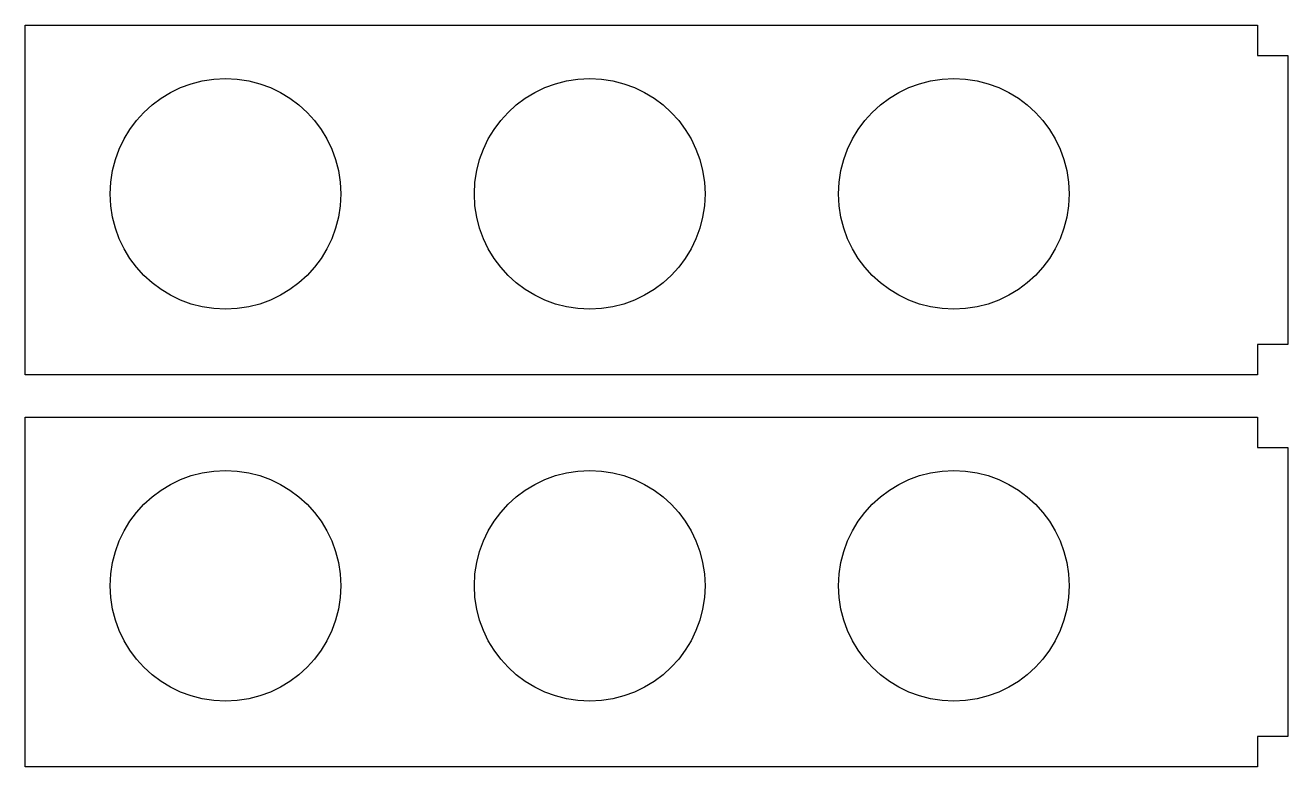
# Model space of a CAD drawing. Header units: inches. Extents: x 0.9 to 11.3, y 10.5 to 16.6.
import ezdxf

# ---------------------------------------------------------------- set-up
doc = ezdxf.new("R2010")
doc.units = ezdxf.units.IN
doc.header["$LTSCALE"] = 1.7325
doc.header["$MEASUREMENT"] = 0
doc.layers.get('0').update_dxf_attribs({"linetype": 'CONTINUOUS'})
doc.layers.add('02___PRT_ALL_AXES', color=7, linetype='CONTINUOUS')

msp = doc.modelspace()

# ---------------------------------------------------------------- linework, layer by layer
at = {"color": 1, "linetype": 'CONTINUOUS'}
for p, q in [((0.919, 13.766), (0.919, 16.646)), ((0.919, 16.646), (11.069, 16.646)), ((11.069, 16.646), (11.069, 16.396)), ((11.069, 16.396), (11.319, 16.396)), ((11.319, 16.396), (11.319, 14.016)), ((11.319, 14.016), (11.069, 14.016)), ((11.069, 14.016), (11.069, 13.766)), ((11.069, 13.766), (0.919, 13.766)), ((0.919, 10.538), (0.919, 13.418)), ((0.919, 13.418), (11.069, 13.418)), ((11.069, 13.418), (11.069, 13.168)), ((11.069, 13.168), (11.319, 13.168)), ((11.319, 13.168), (11.319, 10.788)), ((11.319, 10.788), (11.069, 10.788)), ((11.069, 10.788), (11.069, 10.538)), ((11.069, 10.538), (0.919, 10.538))]:
    msp.add_line(p, q, dxfattribs=at)
at = {"layer": '02___PRT_ALL_AXES', "color": 1, "linetype": 'CONTINUOUS'}
for centre in [(2.569, 15.257), (5.569, 15.257), (8.569, 15.257), (2.569, 12.029), (5.569, 12.029), (8.569, 12.029)]:
    msp.add_circle(centre, 0.95, dxfattribs=at)

doc.saveas('drawing.dxf')
